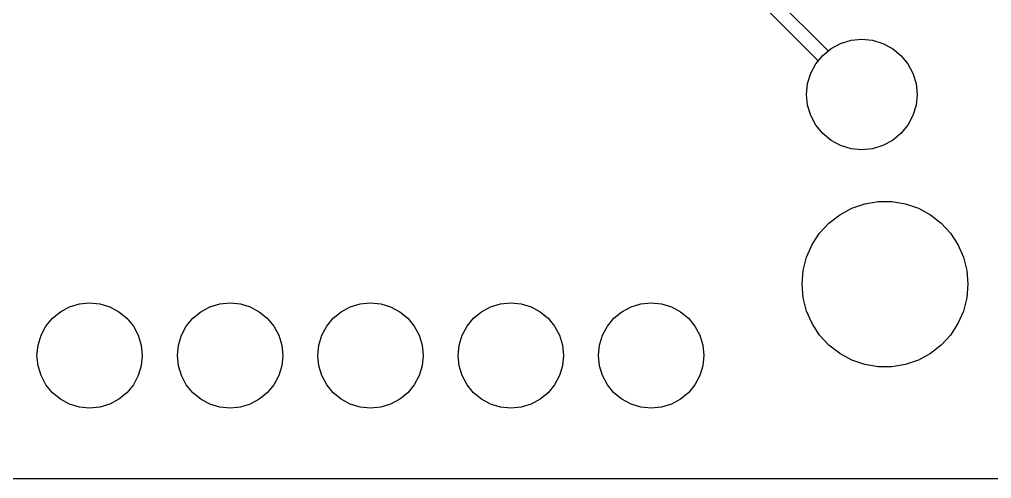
# Model space of a CAD drawing. Header units: millimetres. Extents: x 0 to 489, y -139 to 89.
# Drawn here: x 124.87 to 142.46, y 1.01 to 9.31 of the extents above; entities that cross this region are included whole.
import ezdxf

# ---------------------------------------------------------------- set-up
doc = ezdxf.new("R2010")
doc.units = ezdxf.units.MM
doc.header["$MEASUREMENT"] = 0
doc.layers.get('0').update_dxf_attribs({"linetype": 'CONTINUOUS'})
doc.layers.add('BLACK', color=7, linetype='CONTINUOUS')

msp = doc.modelspace()

# ---------------------------------------------------------------- linework, layer by layer
at = {"linetype": 'Continuous'}
msp.add_lwpolyline([(106.41198, 1.00993), (167.41198, 1.00993, 0.41421356), (168.41198, 2.00993), (168.41198, 54.00993, 0.41421356), (167.41198, 55.00993), (106.41198, 55.00993, 0.41421356), (105.41198, 54.00993), (105.41198, 2.00993, 0.41421356)], format="xyb", close=True, dxfattribs=at)
at = {"layer": 'BLACK', "linetype": 'Continuous'}
for p, q in [((138.33024, 9.91219), (139.50024, 8.74219)), ((139.32324, 8.56539), (138.11724, 9.77199)), ((139.55424, 8.78689), (139.72724, 8.87929)), ((139.55424, 8.78689), (139.72724, 8.87929)), ((139.55424, 8.78689), (139.72724, 8.87929)), ((139.55424, 8.78689), (139.72724, 8.87929)), ((139.72724, 8.87929), (139.91524, 8.93619)), ((139.72724, 8.87929), (139.91524, 8.93619)), ((139.72724, 8.87929), (139.91524, 8.93619)), ((139.72724, 8.87929), (139.91524, 8.93619)), ((139.91524, 8.93619), (140.11024, 8.95539)), ((139.91524, 8.93619), (140.11024, 8.95539)), ((139.91524, 8.93619), (140.11024, 8.95539)), ((139.91524, 8.93619), (140.11024, 8.95539)), ((140.11024, 8.95539), (140.30524, 8.93619)), ((140.11024, 8.95539), (140.30524, 8.93619)), ((140.11024, 8.95539), (140.30524, 8.93619)), ((140.11024, 8.95539), (140.30524, 8.93619)), ((140.30524, 8.93619), (140.49324, 8.87929)), ((140.30524, 8.93619), (140.49324, 8.87929)), ((140.30524, 8.93619), (140.49324, 8.87929)), ((140.30524, 8.93619), (140.49324, 8.87929)), ((140.49324, 8.87929), (140.66624, 8.78689)), ((140.49324, 8.87929), (140.66624, 8.78689)), ((140.49324, 8.87929), (140.66624, 8.78689)), ((140.49324, 8.87929), (140.66624, 8.78689)), ((139.27924, 8.51099), (139.40324, 8.66249)), ((139.27924, 8.51099), (139.40324, 8.66249)), ((139.27924, 8.51099), (139.40324, 8.66249)), ((139.40324, 8.66249), (139.55424, 8.78689)), ((139.40324, 8.66249), (139.55424, 8.78689)), ((139.40324, 8.66249), (139.55424, 8.78689)), ((139.50024, 8.74219), (139.55424, 8.78689)), ((140.66624, 8.78689), (140.81724, 8.66249)), ((140.66624, 8.78689), (140.81724, 8.66249)), ((140.66624, 8.78689), (140.81724, 8.66249)), ((140.66624, 8.78689), (140.81724, 8.66249)), ((140.81724, 8.66249), (140.94124, 8.51099)), ((140.81724, 8.66249), (140.94124, 8.51099)), ((140.81724, 8.66249), (140.94124, 8.51099)), ((140.81724, 8.66249), (140.94124, 8.51099)), ((139.18624, 8.33809), (139.27924, 8.51099)), ((139.18624, 8.33809), (139.27924, 8.51099)), ((139.18624, 8.33809), (139.27924, 8.51099)), ((139.18624, 8.33809), (139.27924, 8.51099)), ((139.27924, 8.51099), (139.32324, 8.56539)), ((140.94124, 8.51099), (141.03424, 8.33809)), ((140.94124, 8.51099), (141.03424, 8.33809)), ((140.94124, 8.51099), (141.03424, 8.33809)), ((140.94124, 8.51099), (141.03424, 8.33809)), ((139.12924, 8.15049), (139.18624, 8.33809)), ((139.12924, 8.15049), (139.18624, 8.33809)), ((139.12924, 8.15049), (139.18624, 8.33809)), ((139.12924, 8.15049), (139.18624, 8.33809)), ((141.03424, 8.33809), (141.09124, 8.15049)), ((141.03424, 8.33809), (141.09124, 8.15049)), ((141.03424, 8.33809), (141.09124, 8.15049)), ((141.03424, 8.33809), (141.09124, 8.15049)), ((139.11024, 7.95539), (139.12924, 8.15049)), ((139.11024, 7.95539), (139.12924, 8.15049)), ((139.11024, 7.95539), (139.12924, 8.15049)), ((139.11024, 7.95539), (139.12924, 8.15049)), ((141.09124, 8.15049), (141.11024, 7.95539)), ((141.09124, 8.15049), (141.11024, 7.95539)), ((141.09124, 8.15049), (141.11024, 7.95539)), ((141.09124, 8.15049), (141.11024, 7.95539)), ((139.12924, 7.76029), (139.11024, 7.95539)), ((139.12924, 7.76029), (139.11024, 7.95539)), ((139.12924, 7.76029), (139.11024, 7.95539)), ((139.12924, 7.76029), (139.11024, 7.95539)), ((141.11024, 7.95539), (141.09124, 7.76029)), ((141.11024, 7.95539), (141.09124, 7.76029)), ((141.11024, 7.95539), (141.09124, 7.76029)), ((141.11024, 7.95539), (141.09124, 7.76029)), ((139.18624, 7.57269), (139.12924, 7.76029)), ((139.18624, 7.57269), (139.12924, 7.76029)), ((139.18624, 7.57269), (139.12924, 7.76029)), ((139.18624, 7.57269), (139.12924, 7.76029)), ((141.09124, 7.76029), (141.03424, 7.57269)), ((141.09124, 7.76029), (141.03424, 7.57269)), ((141.09124, 7.76029), (141.03424, 7.57269)), ((141.09124, 7.76029), (141.03424, 7.57269)), ((139.27924, 7.39979), (139.18624, 7.57269)), ((139.27924, 7.39979), (139.18624, 7.57269)), ((139.27924, 7.39979), (139.18624, 7.57269)), ((139.27924, 7.39979), (139.18624, 7.57269)), ((141.03424, 7.57269), (140.94124, 7.39979)), ((141.03424, 7.57269), (140.94124, 7.39979)), ((141.03424, 7.57269), (140.94124, 7.39979)), ((141.03424, 7.57269), (140.94124, 7.39979)), ((139.40324, 7.24839), (139.27924, 7.39979)), ((139.40324, 7.24839), (139.27924, 7.39979)), ((139.40324, 7.24839), (139.27924, 7.39979)), ((139.40324, 7.24839), (139.27924, 7.39979)), ((140.94124, 7.39979), (140.81724, 7.24839)), ((140.94124, 7.39979), (140.81724, 7.24839)), ((140.94124, 7.39979), (140.81724, 7.24839)), ((140.94124, 7.39979), (140.81724, 7.24839)), ((139.55424, 7.12439), (139.40324, 7.24839)), ((139.55424, 7.12439), (139.40324, 7.24839)), ((139.55424, 7.12439), (139.40324, 7.24839)), ((139.55424, 7.12439), (139.40324, 7.24839)), ((140.81724, 7.24839), (140.66624, 7.12439)), ((140.81724, 7.24839), (140.66624, 7.12439)), ((140.81724, 7.24839), (140.66624, 7.12439)), ((140.81724, 7.24839), (140.66624, 7.12439)), ((139.72724, 7.03139), (139.55424, 7.12439)), ((139.72724, 7.03139), (139.55424, 7.12439)), ((139.72724, 7.03139), (139.55424, 7.12439)), ((139.72724, 7.03139), (139.55424, 7.12439)), ((140.66624, 7.12439), (140.49324, 7.03139)), ((140.66624, 7.12439), (140.49324, 7.03139)), ((140.66624, 7.12439), (140.49324, 7.03139)), ((140.66624, 7.12439), (140.49324, 7.03139)), ((139.91524, 6.97439), (139.72724, 7.03139)), ((139.91524, 6.97439), (139.72724, 7.03139)), ((139.91524, 6.97439), (139.72724, 7.03139)), ((139.91524, 6.97439), (139.72724, 7.03139)), ((140.11024, 6.95539), (139.91524, 6.97439)), ((140.11024, 6.95539), (139.91524, 6.97439)), ((140.11024, 6.95539), (139.91524, 6.97439)), ((140.11024, 6.95539), (139.91524, 6.97439)), ((140.30524, 6.97439), (140.11024, 6.95539)), ((140.30524, 6.97439), (140.11024, 6.95539)), ((140.30524, 6.97439), (140.11024, 6.95539)), ((140.30524, 6.97439), (140.11024, 6.95539)), ((140.49324, 7.03139), (140.30524, 6.97439)), ((140.49324, 7.03139), (140.30524, 6.97439)), ((140.49324, 7.03139), (140.30524, 6.97439)), ((140.49324, 7.03139), (140.30524, 6.97439)), ((140.16224, 5.97939), (140.40624, 6.02039)), ((140.16224, 5.97939), (140.40624, 6.02039)), ((140.40624, 6.02039), (140.65424, 6.02039)), ((140.40624, 6.02039), (140.65424, 6.02039)), ((140.65424, 6.02039), (140.89824, 5.97939)), ((140.65424, 6.02039), (140.89824, 5.97939)), ((139.71024, 5.78139), (139.92724, 5.89939)), ((139.71024, 5.78139), (139.92724, 5.89939)), ((139.92724, 5.89939), (140.16224, 5.97939)), ((139.92724, 5.89939), (140.16224, 5.97939)), ((140.89824, 5.97939), (141.13324, 5.89939)), ((140.89824, 5.97939), (141.13324, 5.89939)), ((141.13324, 5.89939), (141.35024, 5.78139)), ((141.13324, 5.89939), (141.35024, 5.78139)), ((139.34624, 5.44639), (139.51424, 5.62939)), ((139.34624, 5.44639), (139.51424, 5.62939)), ((139.51424, 5.62939), (139.71024, 5.78139)), ((139.51424, 5.62939), (139.71024, 5.78139)), ((141.35024, 5.78139), (141.54624, 5.62939)), ((141.35024, 5.78139), (141.54624, 5.62939)), ((141.54624, 5.62939), (141.71424, 5.44639)), ((141.54624, 5.62939), (141.71424, 5.44639)), ((139.21124, 5.23939), (139.34624, 5.44639)), ((139.21124, 5.23939), (139.34624, 5.44639)), ((141.71424, 5.44639), (141.84924, 5.23939)), ((141.71424, 5.44639), (141.84924, 5.23939)), ((139.11124, 5.01239), (139.21124, 5.23939)), ((139.11124, 5.01239), (139.21124, 5.23939)), ((141.84924, 5.23939), (141.94924, 5.01239)), ((141.84924, 5.23939), (141.94924, 5.01239)), ((139.05024, 4.77239), (139.11124, 5.01239)), ((139.05024, 4.77239), (139.11124, 5.01239)), ((141.94924, 5.01239), (142.01024, 4.77239)), ((141.94924, 5.01239), (142.01024, 4.77239)), ((139.03024, 4.52539), (139.05024, 4.77239)), ((139.03024, 4.52539), (139.05024, 4.77239)), ((142.01024, 4.77239), (142.03024, 4.52539)), ((142.01024, 4.77239), (142.03024, 4.52539)), ((139.05024, 4.27839), (139.03024, 4.52539)), ((139.05024, 4.27839), (139.03024, 4.52539)), ((142.03024, 4.52539), (142.01024, 4.27839)), ((142.03024, 4.52539), (142.01024, 4.27839)), ((139.11124, 4.03839), (139.05024, 4.27839)), ((139.11124, 4.03839), (139.05024, 4.27839)), ((142.01024, 4.27839), (141.94924, 4.03839)), ((142.01024, 4.27839), (141.94924, 4.03839)), ((125.61124, 4.02739), (125.77524, 4.11539)), ((125.61124, 4.02739), (125.77524, 4.11539)), ((125.61124, 4.02739), (125.77524, 4.11539)), ((125.61124, 4.02739), (125.77524, 4.11539)), ((125.77524, 4.11539), (125.95424, 4.16939)), ((125.77524, 4.11539), (125.95424, 4.16939)), ((125.77524, 4.11539), (125.95424, 4.16939)), ((125.77524, 4.11539), (125.95424, 4.16939)), ((125.95424, 4.16939), (126.14024, 4.18739)), ((125.95424, 4.16939), (126.14024, 4.18739)), ((125.95424, 4.16939), (126.14024, 4.18739)), ((125.95424, 4.16939), (126.14024, 4.18739)), ((126.14024, 4.18739), (126.32624, 4.16939)), ((126.14024, 4.18739), (126.32624, 4.16939)), ((126.14024, 4.18739), (126.32624, 4.16939)), ((126.14024, 4.18739), (126.32624, 4.16939)), ((126.32624, 4.16939), (126.50524, 4.11539)), ((126.32624, 4.16939), (126.50524, 4.11539)), ((126.32624, 4.16939), (126.50524, 4.11539)), ((126.32624, 4.16939), (126.50524, 4.11539)), ((126.50524, 4.11539), (126.66924, 4.02739)), ((126.50524, 4.11539), (126.66924, 4.02739)), ((126.50524, 4.11539), (126.66924, 4.02739)), ((126.50524, 4.11539), (126.66924, 4.02739)), ((128.15124, 4.02739), (128.31524, 4.11539)), ((128.15124, 4.02739), (128.31524, 4.11539)), ((128.15124, 4.02739), (128.31524, 4.11539)), ((128.15124, 4.02739), (128.31524, 4.11539)), ((128.31524, 4.11539), (128.49424, 4.16939)), ((128.31524, 4.11539), (128.49424, 4.16939)), ((128.31524, 4.11539), (128.49424, 4.16939)), ((128.31524, 4.11539), (128.49424, 4.16939)), ((128.49424, 4.16939), (128.68024, 4.18739)), ((128.49424, 4.16939), (128.68024, 4.18739)), ((128.49424, 4.16939), (128.68024, 4.18739)), ((128.49424, 4.16939), (128.68024, 4.18739)), ((128.68024, 4.18739), (128.86624, 4.16939)), ((128.68024, 4.18739), (128.86624, 4.16939)), ((128.68024, 4.18739), (128.86624, 4.16939)), ((128.68024, 4.18739), (128.86624, 4.16939)), ((128.86624, 4.16939), (129.04524, 4.11539)), ((128.86624, 4.16939), (129.04524, 4.11539)), ((128.86624, 4.16939), (129.04524, 4.11539)), ((128.86624, 4.16939), (129.04524, 4.11539)), ((129.04524, 4.11539), (129.20924, 4.02739)), ((129.04524, 4.11539), (129.20924, 4.02739)), ((129.04524, 4.11539), (129.20924, 4.02739)), ((129.04524, 4.11539), (129.20924, 4.02739)), ((130.69124, 4.02739), (130.85524, 4.11539)), ((130.69124, 4.02739), (130.85524, 4.11539)), ((130.69124, 4.02739), (130.85524, 4.11539)), ((130.69124, 4.02739), (130.85524, 4.11539)), ((130.85524, 4.11539), (131.03424, 4.16939)), ((130.85524, 4.11539), (131.03424, 4.16939)), ((130.85524, 4.11539), (131.03424, 4.16939)), ((130.85524, 4.11539), (131.03424, 4.16939)), ((131.03424, 4.16939), (131.22024, 4.18739)), ((131.03424, 4.16939), (131.22024, 4.18739)), ((131.03424, 4.16939), (131.22024, 4.18739)), ((131.03424, 4.16939), (131.22024, 4.18739)), ((131.22024, 4.18739), (131.40624, 4.16939)), ((131.22024, 4.18739), (131.40624, 4.16939)), ((131.22024, 4.18739), (131.40624, 4.16939)), ((131.22024, 4.18739), (131.40624, 4.16939)), ((131.40624, 4.16939), (131.58524, 4.11539)), ((131.40624, 4.16939), (131.58524, 4.11539)), ((131.40624, 4.16939), (131.58524, 4.11539)), ((131.40624, 4.16939), (131.58524, 4.11539)), ((131.58524, 4.11539), (131.74924, 4.02739)), ((131.58524, 4.11539), (131.74924, 4.02739)), ((131.58524, 4.11539), (131.74924, 4.02739)), ((131.58524, 4.11539), (131.74924, 4.02739)), ((133.23124, 4.02739), (133.39524, 4.11539)), ((133.23124, 4.02739), (133.39524, 4.11539)), ((133.23124, 4.02739), (133.39524, 4.11539)), ((133.23124, 4.02739), (133.39524, 4.11539)), ((133.39524, 4.11539), (133.57424, 4.16939)), ((133.39524, 4.11539), (133.57424, 4.16939)), ((133.39524, 4.11539), (133.57424, 4.16939)), ((133.39524, 4.11539), (133.57424, 4.16939)), ((133.57424, 4.16939), (133.76024, 4.18739)), ((133.57424, 4.16939), (133.76024, 4.18739)), ((133.57424, 4.16939), (133.76024, 4.18739)), ((133.57424, 4.16939), (133.76024, 4.18739)), ((133.76024, 4.18739), (133.94624, 4.16939)), ((133.76024, 4.18739), (133.94624, 4.16939)), ((133.76024, 4.18739), (133.94624, 4.16939)), ((133.76024, 4.18739), (133.94624, 4.16939)), ((133.94624, 4.16939), (134.12524, 4.11539)), ((133.94624, 4.16939), (134.12524, 4.11539)), ((133.94624, 4.16939), (134.12524, 4.11539)), ((133.94624, 4.16939), (134.12524, 4.11539)), ((134.12524, 4.11539), (134.28924, 4.02739)), ((134.12524, 4.11539), (134.28924, 4.02739)), ((134.12524, 4.11539), (134.28924, 4.02739)), ((134.12524, 4.11539), (134.28924, 4.02739)), ((135.77124, 4.02739), (135.93524, 4.11539)), ((135.77124, 4.02739), (135.93524, 4.11539)), ((135.77124, 4.02739), (135.93524, 4.11539)), ((135.77124, 4.02739), (135.93524, 4.11539)), ((135.93524, 4.11539), (136.11424, 4.16939)), ((135.93524, 4.11539), (136.11424, 4.16939)), ((135.93524, 4.11539), (136.11424, 4.16939)), ((135.93524, 4.11539), (136.11424, 4.16939)), ((136.11424, 4.16939), (136.30024, 4.18739)), ((136.11424, 4.16939), (136.30024, 4.18739)), ((136.11424, 4.16939), (136.30024, 4.18739)), ((136.11424, 4.16939), (136.30024, 4.18739)), ((136.30024, 4.18739), (136.48624, 4.16939)), ((136.30024, 4.18739), (136.48624, 4.16939)), ((136.30024, 4.18739), (136.48624, 4.16939)), ((136.30024, 4.18739), (136.48624, 4.16939)), ((136.48624, 4.16939), (136.66524, 4.11539)), ((136.48624, 4.16939), (136.66524, 4.11539)), ((136.48624, 4.16939), (136.66524, 4.11539)), ((136.48624, 4.16939), (136.66524, 4.11539)), ((136.66524, 4.11539), (136.82924, 4.02739)), ((136.66524, 4.11539), (136.82924, 4.02739)), ((136.66524, 4.11539), (136.82924, 4.02739)), ((136.66524, 4.11539), (136.82924, 4.02739)), ((125.34824, 3.76439), (125.46624, 3.90939)), ((125.34824, 3.76439), (125.46624, 3.90939)), ((125.34824, 3.76439), (125.46624, 3.90939)), ((125.34824, 3.76439), (125.46624, 3.90939)), ((125.46624, 3.90939), (125.61124, 4.02739)), ((125.46624, 3.90939), (125.61124, 4.02739)), ((125.46624, 3.90939), (125.61124, 4.02739)), ((125.46624, 3.90939), (125.61124, 4.02739)), ((126.66924, 4.02739), (126.81424, 3.90939)), ((126.66924, 4.02739), (126.81424, 3.90939)), ((126.66924, 4.02739), (126.81424, 3.90939)), ((126.66924, 4.02739), (126.81424, 3.90939)), ((126.81424, 3.90939), (126.93224, 3.76439)), ((126.81424, 3.90939), (126.93224, 3.76439)), ((126.81424, 3.90939), (126.93224, 3.76439)), ((126.81424, 3.90939), (126.93224, 3.76439)), ((127.88824, 3.76439), (128.00624, 3.90939)), ((127.88824, 3.76439), (128.00624, 3.90939)), ((127.88824, 3.76439), (128.00624, 3.90939)), ((127.88824, 3.76439), (128.00624, 3.90939)), ((128.00624, 3.90939), (128.15124, 4.02739)), ((128.00624, 3.90939), (128.15124, 4.02739)), ((128.00624, 3.90939), (128.15124, 4.02739)), ((128.00624, 3.90939), (128.15124, 4.02739)), ((129.20924, 4.02739), (129.35424, 3.90939)), ((129.20924, 4.02739), (129.35424, 3.90939)), ((129.20924, 4.02739), (129.35424, 3.90939)), ((129.20924, 4.02739), (129.35424, 3.90939)), ((129.35424, 3.90939), (129.47224, 3.76439)), ((129.35424, 3.90939), (129.47224, 3.76439)), ((129.35424, 3.90939), (129.47224, 3.76439)), ((129.35424, 3.90939), (129.47224, 3.76439)), ((130.42824, 3.76439), (130.54624, 3.90939)), ((130.42824, 3.76439), (130.54624, 3.90939)), ((130.42824, 3.76439), (130.54624, 3.90939)), ((130.42824, 3.76439), (130.54624, 3.90939)), ((130.54624, 3.90939), (130.69124, 4.02739)), ((130.54624, 3.90939), (130.69124, 4.02739)), ((130.54624, 3.90939), (130.69124, 4.02739)), ((130.54624, 3.90939), (130.69124, 4.02739)), ((131.74924, 4.02739), (131.89424, 3.90939)), ((131.74924, 4.02739), (131.89424, 3.90939)), ((131.74924, 4.02739), (131.89424, 3.90939)), ((131.74924, 4.02739), (131.89424, 3.90939)), ((131.89424, 3.90939), (132.01224, 3.76439)), ((131.89424, 3.90939), (132.01224, 3.76439)), ((131.89424, 3.90939), (132.01224, 3.76439)), ((131.89424, 3.90939), (132.01224, 3.76439)), ((132.96824, 3.76439), (133.08624, 3.90939)), ((132.96824, 3.76439), (133.08624, 3.90939)), ((132.96824, 3.76439), (133.08624, 3.90939)), ((132.96824, 3.76439), (133.08624, 3.90939)), ((133.08624, 3.90939), (133.23124, 4.02739)), ((133.08624, 3.90939), (133.23124, 4.02739)), ((133.08624, 3.90939), (133.23124, 4.02739)), ((133.08624, 3.90939), (133.23124, 4.02739)), ((134.28924, 4.02739), (134.43424, 3.90939)), ((134.28924, 4.02739), (134.43424, 3.90939)), ((134.28924, 4.02739), (134.43424, 3.90939)), ((134.28924, 4.02739), (134.43424, 3.90939)), ((134.43424, 3.90939), (134.55224, 3.76439)), ((134.43424, 3.90939), (134.55224, 3.76439)), ((134.43424, 3.90939), (134.55224, 3.76439)), ((134.43424, 3.90939), (134.55224, 3.76439)), ((135.50824, 3.76439), (135.62624, 3.90939)), ((135.50824, 3.76439), (135.62624, 3.90939)), ((135.50824, 3.76439), (135.62624, 3.90939)), ((135.50824, 3.76439), (135.62624, 3.90939)), ((135.62624, 3.90939), (135.77124, 4.02739)), ((135.62624, 3.90939), (135.77124, 4.02739)), ((135.62624, 3.90939), (135.77124, 4.02739)), ((135.62624, 3.90939), (135.77124, 4.02739)), ((136.82924, 4.02739), (136.97424, 3.90939)), ((136.82924, 4.02739), (136.97424, 3.90939)), ((136.82924, 4.02739), (136.97424, 3.90939)), ((136.82924, 4.02739), (136.97424, 3.90939)), ((136.97424, 3.90939), (137.09224, 3.76439)), ((136.97424, 3.90939), (137.09224, 3.76439)), ((136.97424, 3.90939), (137.09224, 3.76439)), ((136.97424, 3.90939), (137.09224, 3.76439)), ((139.21124, 3.81139), (139.11124, 4.03839)), ((139.21124, 3.81139), (139.11124, 4.03839)), ((141.94924, 4.03839), (141.84924, 3.81139)), ((141.94924, 4.03839), (141.84924, 3.81139)), ((125.26024, 3.60039), (125.34824, 3.76439)), ((125.26024, 3.60039), (125.34824, 3.76439)), ((125.26024, 3.60039), (125.34824, 3.76439)), ((125.26024, 3.60039), (125.34824, 3.76439)), ((126.93224, 3.76439), (127.02024, 3.60039)), ((126.93224, 3.76439), (127.02024, 3.60039)), ((126.93224, 3.76439), (127.02024, 3.60039)), ((126.93224, 3.76439), (127.02024, 3.60039)), ((127.80024, 3.60039), (127.88824, 3.76439)), ((127.80024, 3.60039), (127.88824, 3.76439)), ((127.80024, 3.60039), (127.88824, 3.76439)), ((127.80024, 3.60039), (127.88824, 3.76439)), ((129.47224, 3.76439), (129.56024, 3.60039)), ((129.47224, 3.76439), (129.56024, 3.60039)), ((129.47224, 3.76439), (129.56024, 3.60039)), ((129.47224, 3.76439), (129.56024, 3.60039)), ((130.34024, 3.60039), (130.42824, 3.76439)), ((130.34024, 3.60039), (130.42824, 3.76439)), ((130.34024, 3.60039), (130.42824, 3.76439)), ((130.34024, 3.60039), (130.42824, 3.76439)), ((132.01224, 3.76439), (132.10024, 3.60039)), ((132.01224, 3.76439), (132.10024, 3.60039)), ((132.01224, 3.76439), (132.10024, 3.60039)), ((132.01224, 3.76439), (132.10024, 3.60039)), ((132.88024, 3.60039), (132.96824, 3.76439)), ((132.88024, 3.60039), (132.96824, 3.76439)), ((132.88024, 3.60039), (132.96824, 3.76439)), ((132.88024, 3.60039), (132.96824, 3.76439)), ((134.55224, 3.76439), (134.64024, 3.60039)), ((134.55224, 3.76439), (134.64024, 3.60039)), ((134.55224, 3.76439), (134.64024, 3.60039)), ((134.55224, 3.76439), (134.64024, 3.60039)), ((135.42024, 3.60039), (135.50824, 3.76439)), ((135.42024, 3.60039), (135.50824, 3.76439)), ((135.42024, 3.60039), (135.50824, 3.76439)), ((135.42024, 3.60039), (135.50824, 3.76439)), ((137.09224, 3.76439), (137.18024, 3.60039)), ((137.09224, 3.76439), (137.18024, 3.60039)), ((137.09224, 3.76439), (137.18024, 3.60039)), ((137.09224, 3.76439), (137.18024, 3.60039)), ((139.34624, 3.60439), (139.21124, 3.81139)), ((139.34624, 3.60439), (139.21124, 3.81139)), ((141.84924, 3.81139), (141.71424, 3.60439)), ((141.84924, 3.81139), (141.71424, 3.60439)), ((125.20624, 3.42139), (125.26024, 3.60039)), ((125.20624, 3.42139), (125.26024, 3.60039)), ((125.20624, 3.42139), (125.26024, 3.60039)), ((125.20624, 3.42139), (125.26024, 3.60039)), ((127.02024, 3.60039), (127.07424, 3.42139)), ((127.02024, 3.60039), (127.07424, 3.42139)), ((127.02024, 3.60039), (127.07424, 3.42139)), ((127.02024, 3.60039), (127.07424, 3.42139)), ((127.74624, 3.42139), (127.80024, 3.60039)), ((127.74624, 3.42139), (127.80024, 3.60039)), ((127.74624, 3.42139), (127.80024, 3.60039)), ((127.74624, 3.42139), (127.80024, 3.60039)), ((129.56024, 3.60039), (129.61424, 3.42139)), ((129.56024, 3.60039), (129.61424, 3.42139)), ((129.56024, 3.60039), (129.61424, 3.42139)), ((129.56024, 3.60039), (129.61424, 3.42139)), ((130.28624, 3.42139), (130.34024, 3.60039)), ((130.28624, 3.42139), (130.34024, 3.60039)), ((130.28624, 3.42139), (130.34024, 3.60039)), ((130.28624, 3.42139), (130.34024, 3.60039)), ((132.10024, 3.60039), (132.15424, 3.42139)), ((132.10024, 3.60039), (132.15424, 3.42139)), ((132.10024, 3.60039), (132.15424, 3.42139)), ((132.10024, 3.60039), (132.15424, 3.42139)), ((132.82624, 3.42139), (132.88024, 3.60039)), ((132.82624, 3.42139), (132.88024, 3.60039)), ((132.82624, 3.42139), (132.88024, 3.60039)), ((132.82624, 3.42139), (132.88024, 3.60039)), ((134.64024, 3.60039), (134.69424, 3.42139)), ((134.64024, 3.60039), (134.69424, 3.42139)), ((134.64024, 3.60039), (134.69424, 3.42139)), ((134.64024, 3.60039), (134.69424, 3.42139)), ((135.36624, 3.42139), (135.42024, 3.60039)), ((135.36624, 3.42139), (135.42024, 3.60039)), ((135.36624, 3.42139), (135.42024, 3.60039)), ((135.36624, 3.42139), (135.42024, 3.60039)), ((137.18024, 3.60039), (137.23424, 3.42139)), ((137.18024, 3.60039), (137.23424, 3.42139)), ((137.18024, 3.60039), (137.23424, 3.42139)), ((137.18024, 3.60039), (137.23424, 3.42139)), ((139.51424, 3.42139), (139.34624, 3.60439)), ((139.51424, 3.42139), (139.34624, 3.60439)), ((141.71424, 3.60439), (141.54624, 3.42139)), ((141.71424, 3.60439), (141.54624, 3.42139)), ((125.18724, 3.23539), (125.20624, 3.42139)), ((125.18724, 3.23539), (125.20624, 3.42139)), ((125.18724, 3.23539), (125.20624, 3.42139)), ((125.18724, 3.23539), (125.20624, 3.42139)), ((127.07424, 3.42139), (127.09224, 3.23539)), ((127.07424, 3.42139), (127.09224, 3.23539)), ((127.07424, 3.42139), (127.09224, 3.23539)), ((127.07424, 3.42139), (127.09224, 3.23539)), ((127.72724, 3.23539), (127.74624, 3.42139)), ((127.72724, 3.23539), (127.74624, 3.42139)), ((127.72724, 3.23539), (127.74624, 3.42139)), ((127.72724, 3.23539), (127.74624, 3.42139)), ((129.61424, 3.42139), (129.63224, 3.23539)), ((129.61424, 3.42139), (129.63224, 3.23539)), ((129.61424, 3.42139), (129.63224, 3.23539)), ((129.61424, 3.42139), (129.63224, 3.23539)), ((130.26724, 3.23539), (130.28624, 3.42139)), ((130.26724, 3.23539), (130.28624, 3.42139)), ((130.26724, 3.23539), (130.28624, 3.42139)), ((130.26724, 3.23539), (130.28624, 3.42139)), ((132.15424, 3.42139), (132.17224, 3.23539)), ((132.15424, 3.42139), (132.17224, 3.23539)), ((132.15424, 3.42139), (132.17224, 3.23539)), ((132.15424, 3.42139), (132.17224, 3.23539)), ((132.80824, 3.23539), (132.82624, 3.42139)), ((132.80824, 3.23539), (132.82624, 3.42139)), ((132.80824, 3.23539), (132.82624, 3.42139)), ((132.80824, 3.23539), (132.82624, 3.42139)), ((134.69424, 3.42139), (134.71224, 3.23539)), ((134.69424, 3.42139), (134.71224, 3.23539)), ((134.69424, 3.42139), (134.71224, 3.23539)), ((134.69424, 3.42139), (134.71224, 3.23539)), ((135.34824, 3.23539), (135.36624, 3.42139)), ((135.34824, 3.23539), (135.36624, 3.42139)), ((135.34824, 3.23539), (135.36624, 3.42139)), ((135.34824, 3.23539), (135.36624, 3.42139)), ((137.23424, 3.42139), (137.25324, 3.23539)), ((137.23424, 3.42139), (137.25324, 3.23539)), ((137.23424, 3.42139), (137.25324, 3.23539)), ((137.23424, 3.42139), (137.25324, 3.23539)), ((139.71024, 3.26939), (139.51424, 3.42139)), ((139.71024, 3.26939), (139.51424, 3.42139)), ((141.54624, 3.42139), (141.35024, 3.26939)), ((141.54624, 3.42139), (141.35024, 3.26939)), ((125.20624, 3.04939), (125.18724, 3.23539)), ((125.20624, 3.04939), (125.18724, 3.23539)), ((125.20624, 3.04939), (125.18724, 3.23539)), ((125.20624, 3.04939), (125.18724, 3.23539)), ((127.09224, 3.23539), (127.07424, 3.04939)), ((127.09224, 3.23539), (127.07424, 3.04939)), ((127.09224, 3.23539), (127.07424, 3.04939)), ((127.09224, 3.23539), (127.07424, 3.04939)), ((127.74624, 3.04939), (127.72724, 3.23539)), ((127.74624, 3.04939), (127.72724, 3.23539)), ((127.74624, 3.04939), (127.72724, 3.23539)), ((127.74624, 3.04939), (127.72724, 3.23539)), ((129.63224, 3.23539), (129.61424, 3.04939)), ((129.63224, 3.23539), (129.61424, 3.04939)), ((129.63224, 3.23539), (129.61424, 3.04939)), ((129.63224, 3.23539), (129.61424, 3.04939)), ((130.28624, 3.04939), (130.26724, 3.23539)), ((130.28624, 3.04939), (130.26724, 3.23539)), ((130.28624, 3.04939), (130.26724, 3.23539)), ((130.28624, 3.04939), (130.26724, 3.23539)), ((132.17224, 3.23539), (132.15424, 3.04939)), ((132.17224, 3.23539), (132.15424, 3.04939)), ((132.17224, 3.23539), (132.15424, 3.04939)), ((132.17224, 3.23539), (132.15424, 3.04939)), ((132.82624, 3.04939), (132.80824, 3.23539)), ((132.82624, 3.04939), (132.80824, 3.23539)), ((132.82624, 3.04939), (132.80824, 3.23539)), ((132.82624, 3.04939), (132.80824, 3.23539)), ((134.71224, 3.23539), (134.69424, 3.04939)), ((134.71224, 3.23539), (134.69424, 3.04939)), ((134.71224, 3.23539), (134.69424, 3.04939)), ((134.71224, 3.23539), (134.69424, 3.04939)), ((135.36624, 3.04939), (135.34824, 3.23539)), ((135.36624, 3.04939), (135.34824, 3.23539)), ((135.36624, 3.04939), (135.34824, 3.23539)), ((135.36624, 3.04939), (135.34824, 3.23539)), ((137.25324, 3.23539), (137.23424, 3.04939)), ((137.25324, 3.23539), (137.23424, 3.04939)), ((137.25324, 3.23539), (137.23424, 3.04939)), ((137.25324, 3.23539), (137.23424, 3.04939)), ((139.92724, 3.15139), (139.71024, 3.26939)), ((139.92724, 3.15139), (139.71024, 3.26939)), ((141.35024, 3.26939), (141.13324, 3.15139)), ((141.35024, 3.26939), (141.13324, 3.15139)), ((125.26024, 2.87039), (125.20624, 3.04939)), ((125.26024, 2.87039), (125.20624, 3.04939)), ((125.26024, 2.87039), (125.20624, 3.04939)), ((125.26024, 2.87039), (125.20624, 3.04939)), ((127.07424, 3.04939), (127.02024, 2.87039)), ((127.07424, 3.04939), (127.02024, 2.87039)), ((127.07424, 3.04939), (127.02024, 2.87039)), ((127.07424, 3.04939), (127.02024, 2.87039)), ((127.80024, 2.87039), (127.74624, 3.04939)), ((127.80024, 2.87039), (127.74624, 3.04939)), ((127.80024, 2.87039), (127.74624, 3.04939)), ((127.80024, 2.87039), (127.74624, 3.04939)), ((129.61424, 3.04939), (129.56024, 2.87039)), ((129.61424, 3.04939), (129.56024, 2.87039)), ((129.61424, 3.04939), (129.56024, 2.87039)), ((129.61424, 3.04939), (129.56024, 2.87039)), ((130.34024, 2.87039), (130.28624, 3.04939)), ((130.34024, 2.87039), (130.28624, 3.04939)), ((130.34024, 2.87039), (130.28624, 3.04939)), ((130.34024, 2.87039), (130.28624, 3.04939)), ((132.15424, 3.04939), (132.10024, 2.87039)), ((132.15424, 3.04939), (132.10024, 2.87039)), ((132.15424, 3.04939), (132.10024, 2.87039)), ((132.15424, 3.04939), (132.10024, 2.87039)), ((132.88024, 2.87039), (132.82624, 3.04939)), ((132.88024, 2.87039), (132.82624, 3.04939)), ((132.88024, 2.87039), (132.82624, 3.04939)), ((132.88024, 2.87039), (132.82624, 3.04939)), ((134.69424, 3.04939), (134.64024, 2.87039)), ((134.69424, 3.04939), (134.64024, 2.87039)), ((134.69424, 3.04939), (134.64024, 2.87039)), ((134.69424, 3.04939), (134.64024, 2.87039)), ((135.42024, 2.87039), (135.36624, 3.04939)), ((135.42024, 2.87039), (135.36624, 3.04939)), ((135.42024, 2.87039), (135.36624, 3.04939)), ((135.42024, 2.87039), (135.36624, 3.04939)), ((137.23424, 3.04939), (137.18024, 2.87039)), ((137.23424, 3.04939), (137.18024, 2.87039)), ((137.23424, 3.04939), (137.18024, 2.87039)), ((137.23424, 3.04939), (137.18024, 2.87039)), ((140.16224, 3.07139), (139.92724, 3.15139)), ((140.16224, 3.07139), (139.92724, 3.15139)), ((140.40624, 3.03039), (140.16224, 3.07139)), ((140.40624, 3.03039), (140.16224, 3.07139)), ((140.65424, 3.03039), (140.40624, 3.03039)), ((140.65424, 3.03039), (140.40624, 3.03039)), ((140.89824, 3.07139), (140.65424, 3.03039)), ((140.89824, 3.07139), (140.65424, 3.03039)), ((141.13324, 3.15139), (140.89824, 3.07139)), ((141.13324, 3.15139), (140.89824, 3.07139)), ((125.34824, 2.70639), (125.26024, 2.87039)), ((125.34824, 2.70639), (125.26024, 2.87039)), ((125.34824, 2.70639), (125.26024, 2.87039)), ((125.34824, 2.70639), (125.26024, 2.87039)), ((127.02024, 2.87039), (126.93224, 2.70639)), ((127.02024, 2.87039), (126.93224, 2.70639)), ((127.02024, 2.87039), (126.93224, 2.70639)), ((127.02024, 2.87039), (126.93224, 2.70639)), ((127.88824, 2.70639), (127.80024, 2.87039)), ((127.88824, 2.70639), (127.80024, 2.87039)), ((127.88824, 2.70639), (127.80024, 2.87039)), ((127.88824, 2.70639), (127.80024, 2.87039)), ((129.56024, 2.87039), (129.47224, 2.70639)), ((129.56024, 2.87039), (129.47224, 2.70639)), ((129.56024, 2.87039), (129.47224, 2.70639)), ((129.56024, 2.87039), (129.47224, 2.70639)), ((130.42824, 2.70639), (130.34024, 2.87039)), ((130.42824, 2.70639), (130.34024, 2.87039)), ((130.42824, 2.70639), (130.34024, 2.87039)), ((130.42824, 2.70639), (130.34024, 2.87039)), ((132.10024, 2.87039), (132.01224, 2.70639)), ((132.10024, 2.87039), (132.01224, 2.70639)), ((132.10024, 2.87039), (132.01224, 2.70639)), ((132.10024, 2.87039), (132.01224, 2.70639)), ((132.96824, 2.70639), (132.88024, 2.87039)), ((132.96824, 2.70639), (132.88024, 2.87039)), ((132.96824, 2.70639), (132.88024, 2.87039)), ((132.96824, 2.70639), (132.88024, 2.87039)), ((134.64024, 2.87039), (134.55224, 2.70639)), ((134.64024, 2.87039), (134.55224, 2.70639)), ((134.64024, 2.87039), (134.55224, 2.70639)), ((134.64024, 2.87039), (134.55224, 2.70639)), ((135.50824, 2.70639), (135.42024, 2.87039)), ((135.50824, 2.70639), (135.42024, 2.87039)), ((135.50824, 2.70639), (135.42024, 2.87039)), ((135.50824, 2.70639), (135.42024, 2.87039)), ((137.18024, 2.87039), (137.09224, 2.70639)), ((137.18024, 2.87039), (137.09224, 2.70639)), ((137.18024, 2.87039), (137.09224, 2.70639)), ((137.18024, 2.87039), (137.09224, 2.70639)), ((125.46624, 2.56139), (125.34824, 2.70639)), ((125.46624, 2.56139), (125.34824, 2.70639)), ((125.46624, 2.56139), (125.34824, 2.70639)), ((125.46624, 2.56139), (125.34824, 2.70639)), ((126.93224, 2.70639), (126.81424, 2.56139)), ((126.93224, 2.70639), (126.81424, 2.56139)), ((126.93224, 2.70639), (126.81424, 2.56139)), ((126.93224, 2.70639), (126.81424, 2.56139)), ((128.00624, 2.56139), (127.88824, 2.70639)), ((128.00624, 2.56139), (127.88824, 2.70639)), ((128.00624, 2.56139), (127.88824, 2.70639)), ((128.00624, 2.56139), (127.88824, 2.70639)), ((129.47224, 2.70639), (129.35424, 2.56139)), ((129.47224, 2.70639), (129.35424, 2.56139)), ((129.47224, 2.70639), (129.35424, 2.56139)), ((129.47224, 2.70639), (129.35424, 2.56139)), ((130.54624, 2.56139), (130.42824, 2.70639)), ((130.54624, 2.56139), (130.42824, 2.70639)), ((130.54624, 2.56139), (130.42824, 2.70639)), ((130.54624, 2.56139), (130.42824, 2.70639)), ((132.01224, 2.70639), (131.89424, 2.56139)), ((132.01224, 2.70639), (131.89424, 2.56139)), ((132.01224, 2.70639), (131.89424, 2.56139)), ((132.01224, 2.70639), (131.89424, 2.56139)), ((133.08624, 2.56139), (132.96824, 2.70639)), ((133.08624, 2.56139), (132.96824, 2.70639)), ((133.08624, 2.56139), (132.96824, 2.70639)), ((133.08624, 2.56139), (132.96824, 2.70639)), ((134.55224, 2.70639), (134.43424, 2.56139)), ((134.55224, 2.70639), (134.43424, 2.56139)), ((134.55224, 2.70639), (134.43424, 2.56139)), ((134.55224, 2.70639), (134.43424, 2.56139)), ((135.62624, 2.56139), (135.50824, 2.70639)), ((135.62624, 2.56139), (135.50824, 2.70639)), ((135.62624, 2.56139), (135.50824, 2.70639)), ((135.62624, 2.56139), (135.50824, 2.70639)), ((137.09224, 2.70639), (136.97424, 2.56139)), ((137.09224, 2.70639), (136.97424, 2.56139)), ((137.09224, 2.70639), (136.97424, 2.56139)), ((137.09224, 2.70639), (136.97424, 2.56139)), ((125.61124, 2.44339), (125.46624, 2.56139)), ((125.61124, 2.44339), (125.46624, 2.56139)), ((125.61124, 2.44339), (125.46624, 2.56139)), ((125.61124, 2.44339), (125.46624, 2.56139)), ((126.81424, 2.56139), (126.66924, 2.44339)), ((126.81424, 2.56139), (126.66924, 2.44339)), ((126.81424, 2.56139), (126.66924, 2.44339)), ((126.81424, 2.56139), (126.66924, 2.44339)), ((128.15124, 2.44339), (128.00624, 2.56139)), ((128.15124, 2.44339), (128.00624, 2.56139)), ((128.15124, 2.44339), (128.00624, 2.56139)), ((128.15124, 2.44339), (128.00624, 2.56139)), ((129.35424, 2.56139), (129.20924, 2.44339)), ((129.35424, 2.56139), (129.20924, 2.44339)), ((129.35424, 2.56139), (129.20924, 2.44339)), ((129.35424, 2.56139), (129.20924, 2.44339)), ((130.69124, 2.44339), (130.54624, 2.56139)), ((130.69124, 2.44339), (130.54624, 2.56139)), ((130.69124, 2.44339), (130.54624, 2.56139)), ((130.69124, 2.44339), (130.54624, 2.56139)), ((131.89424, 2.56139), (131.74924, 2.44339)), ((131.89424, 2.56139), (131.74924, 2.44339)), ((131.89424, 2.56139), (131.74924, 2.44339)), ((131.89424, 2.56139), (131.74924, 2.44339)), ((133.23124, 2.44339), (133.08624, 2.56139)), ((133.23124, 2.44339), (133.08624, 2.56139)), ((133.23124, 2.44339), (133.08624, 2.56139)), ((133.23124, 2.44339), (133.08624, 2.56139)), ((134.43424, 2.56139), (134.28924, 2.44339)), ((134.43424, 2.56139), (134.28924, 2.44339)), ((134.43424, 2.56139), (134.28924, 2.44339)), ((134.43424, 2.56139), (134.28924, 2.44339)), ((135.77124, 2.44339), (135.62624, 2.56139)), ((135.77124, 2.44339), (135.62624, 2.56139)), ((135.77124, 2.44339), (135.62624, 2.56139)), ((135.77124, 2.44339), (135.62624, 2.56139)), ((136.97424, 2.56139), (136.82924, 2.44339)), ((136.97424, 2.56139), (136.82924, 2.44339)), ((136.97424, 2.56139), (136.82924, 2.44339)), ((136.97424, 2.56139), (136.82924, 2.44339)), ((125.77524, 2.35539), (125.61124, 2.44339)), ((125.77524, 2.35539), (125.61124, 2.44339)), ((125.77524, 2.35539), (125.61124, 2.44339)), ((125.77524, 2.35539), (125.61124, 2.44339)), ((125.95424, 2.30139), (125.77524, 2.35539)), ((125.95424, 2.30139), (125.77524, 2.35539)), ((125.95424, 2.30139), (125.77524, 2.35539)), ((125.95424, 2.30139), (125.77524, 2.35539)), ((126.14024, 2.28239), (125.95424, 2.30139)), ((126.14024, 2.28239), (125.95424, 2.30139)), ((126.14024, 2.28239), (125.95424, 2.30139)), ((126.14024, 2.28239), (125.95424, 2.30139)), ((126.32624, 2.30139), (126.14024, 2.28239)), ((126.32624, 2.30139), (126.14024, 2.28239)), ((126.32624, 2.30139), (126.14024, 2.28239)), ((126.32624, 2.30139), (126.14024, 2.28239)), ((126.50524, 2.35539), (126.32624, 2.30139)), ((126.50524, 2.35539), (126.32624, 2.30139)), ((126.50524, 2.35539), (126.32624, 2.30139)), ((126.50524, 2.35539), (126.32624, 2.30139)), ((126.66924, 2.44339), (126.50524, 2.35539)), ((126.66924, 2.44339), (126.50524, 2.35539)), ((126.66924, 2.44339), (126.50524, 2.35539)), ((126.66924, 2.44339), (126.50524, 2.35539)), ((128.31524, 2.35539), (128.15124, 2.44339)), ((128.31524, 2.35539), (128.15124, 2.44339)), ((128.31524, 2.35539), (128.15124, 2.44339)), ((128.31524, 2.35539), (128.15124, 2.44339)), ((128.49424, 2.30139), (128.31524, 2.35539)), ((128.49424, 2.30139), (128.31524, 2.35539)), ((128.49424, 2.30139), (128.31524, 2.35539)), ((128.49424, 2.30139), (128.31524, 2.35539)), ((128.68024, 2.28239), (128.49424, 2.30139)), ((128.68024, 2.28239), (128.49424, 2.30139)), ((128.68024, 2.28239), (128.49424, 2.30139)), ((128.68024, 2.28239), (128.49424, 2.30139)), ((128.86624, 2.30139), (128.68024, 2.28239)), ((128.86624, 2.30139), (128.68024, 2.28239)), ((128.86624, 2.30139), (128.68024, 2.28239)), ((128.86624, 2.30139), (128.68024, 2.28239)), ((129.04524, 2.35539), (128.86624, 2.30139)), ((129.04524, 2.35539), (128.86624, 2.30139)), ((129.04524, 2.35539), (128.86624, 2.30139)), ((129.04524, 2.35539), (128.86624, 2.30139)), ((129.20924, 2.44339), (129.04524, 2.35539)), ((129.20924, 2.44339), (129.04524, 2.35539)), ((129.20924, 2.44339), (129.04524, 2.35539)), ((129.20924, 2.44339), (129.04524, 2.35539)), ((130.85524, 2.35539), (130.69124, 2.44339)), ((130.85524, 2.35539), (130.69124, 2.44339)), ((130.85524, 2.35539), (130.69124, 2.44339)), ((130.85524, 2.35539), (130.69124, 2.44339)), ((131.03424, 2.30139), (130.85524, 2.35539)), ((131.03424, 2.30139), (130.85524, 2.35539)), ((131.03424, 2.30139), (130.85524, 2.35539)), ((131.03424, 2.30139), (130.85524, 2.35539)), ((131.22024, 2.28239), (131.03424, 2.30139)), ((131.22024, 2.28239), (131.03424, 2.30139)), ((131.22024, 2.28239), (131.03424, 2.30139)), ((131.22024, 2.28239), (131.03424, 2.30139)), ((131.40624, 2.30139), (131.22024, 2.28239)), ((131.40624, 2.30139), (131.22024, 2.28239)), ((131.40624, 2.30139), (131.22024, 2.28239)), ((131.40624, 2.30139), (131.22024, 2.28239)), ((131.58524, 2.35539), (131.40624, 2.30139)), ((131.58524, 2.35539), (131.40624, 2.30139)), ((131.58524, 2.35539), (131.40624, 2.30139)), ((131.58524, 2.35539), (131.40624, 2.30139)), ((131.74924, 2.44339), (131.58524, 2.35539)), ((131.74924, 2.44339), (131.58524, 2.35539)), ((131.74924, 2.44339), (131.58524, 2.35539)), ((131.74924, 2.44339), (131.58524, 2.35539)), ((133.39524, 2.35539), (133.23124, 2.44339)), ((133.39524, 2.35539), (133.23124, 2.44339)), ((133.39524, 2.35539), (133.23124, 2.44339)), ((133.39524, 2.35539), (133.23124, 2.44339)), ((133.57424, 2.30139), (133.39524, 2.35539)), ((133.57424, 2.30139), (133.39524, 2.35539)), ((133.57424, 2.30139), (133.39524, 2.35539)), ((133.57424, 2.30139), (133.39524, 2.35539)), ((133.76024, 2.28239), (133.57424, 2.30139)), ((133.76024, 2.28239), (133.57424, 2.30139)), ((133.76024, 2.28239), (133.57424, 2.30139)), ((133.76024, 2.28239), (133.57424, 2.30139)), ((133.94624, 2.30139), (133.76024, 2.28239)), ((133.94624, 2.30139), (133.76024, 2.28239)), ((133.94624, 2.30139), (133.76024, 2.28239)), ((133.94624, 2.30139), (133.76024, 2.28239)), ((134.12524, 2.35539), (133.94624, 2.30139)), ((134.12524, 2.35539), (133.94624, 2.30139)), ((134.12524, 2.35539), (133.94624, 2.30139)), ((134.12524, 2.35539), (133.94624, 2.30139)), ((134.28924, 2.44339), (134.12524, 2.35539)), ((134.28924, 2.44339), (134.12524, 2.35539)), ((134.28924, 2.44339), (134.12524, 2.35539)), ((134.28924, 2.44339), (134.12524, 2.35539)), ((135.93524, 2.35539), (135.77124, 2.44339)), ((135.93524, 2.35539), (135.77124, 2.44339)), ((135.93524, 2.35539), (135.77124, 2.44339)), ((135.93524, 2.35539), (135.77124, 2.44339)), ((136.11424, 2.30139), (135.93524, 2.35539)), ((136.11424, 2.30139), (135.93524, 2.35539)), ((136.11424, 2.30139), (135.93524, 2.35539)), ((136.11424, 2.30139), (135.93524, 2.35539)), ((136.30024, 2.28239), (136.11424, 2.30139)), ((136.30024, 2.28239), (136.11424, 2.30139)), ((136.30024, 2.28239), (136.11424, 2.30139)), ((136.30024, 2.28239), (136.11424, 2.30139)), ((136.48624, 2.30139), (136.30024, 2.28239)), ((136.48624, 2.30139), (136.30024, 2.28239)), ((136.48624, 2.30139), (136.30024, 2.28239)), ((136.48624, 2.30139), (136.30024, 2.28239)), ((136.66524, 2.35539), (136.48624, 2.30139)), ((136.66524, 2.35539), (136.48624, 2.30139)), ((136.66524, 2.35539), (136.48624, 2.30139)), ((136.66524, 2.35539), (136.48624, 2.30139)), ((136.82924, 2.44339), (136.66524, 2.35539)), ((136.82924, 2.44339), (136.66524, 2.35539)), ((136.82924, 2.44339), (136.66524, 2.35539)), ((136.82924, 2.44339), (136.66524, 2.35539))]:
    msp.add_line(p, q, dxfattribs=at)

doc.saveas('drawing.dxf')
